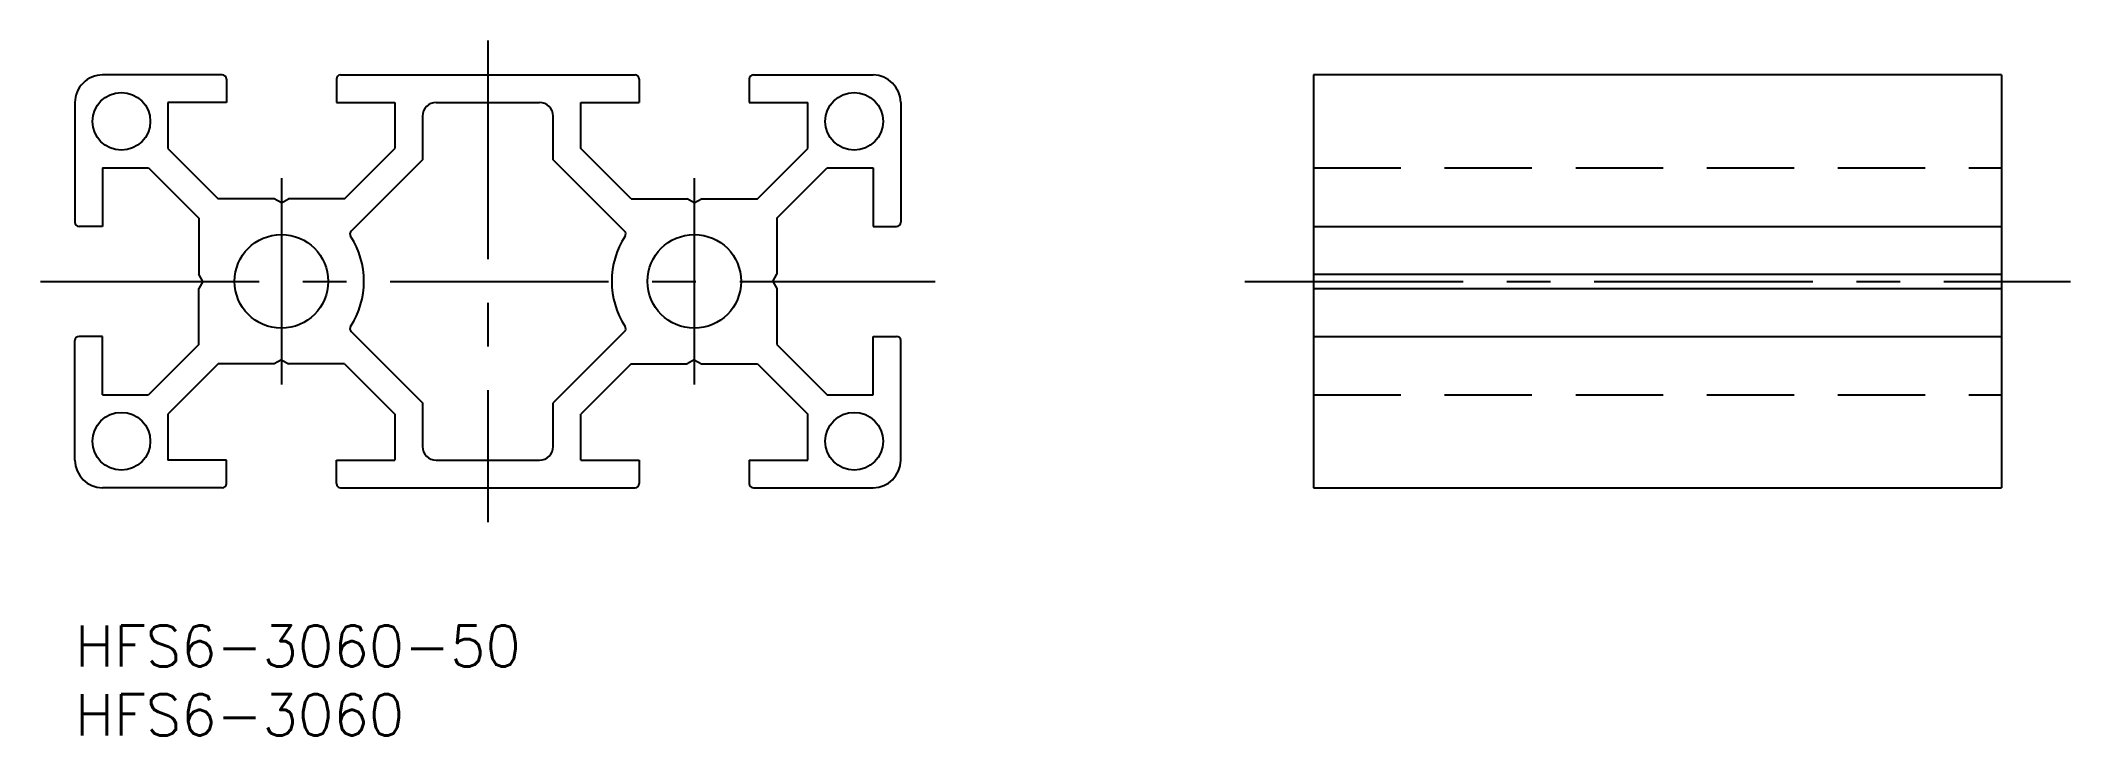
# Model space of a CAD drawing. Extents: x -2 to 145, y -8 to 43.
import ezdxf

# ---------------------------------------------------------------- set-up
doc = ezdxf.new("R2010")
doc.units = 0
doc.header["$LTSCALE"] = 0.5
doc.linetypes.add('CENTER', pattern=[50.8, 31.75, -6.35, 6.35, -6.35])
doc.linetypes.add('DASHED', pattern=[19.05, 12.7, -6.35])
for name, color, linetype in [('MSM_CENTER', 1, 'CENTER'), ('MSM_CONTINUOUS', 7, 'CONTINUOUS'), ('MSM_DASHED', 4, 'DASHED'), ('MSM_PART_NUMBER', 7, 'CONTINUOUS')]:
    doc.layers.add(name, color=color, linetype=linetype)
doc.styles.get("Standard").update_dxf_attribs({"font": 'txt.shx', "height": 3, "bigfont": 'bigfont.shx'})

# ---------------------------------------------------------------- blocks, each defined once
blk = doc.blocks.new('*U2')
at = {"layer": 'MSM_PART_NUMBER'}
blk.add_text('HFS6-3060-50', height=3, dxfattribs=at).set_placement((0, -3))
blk = doc.blocks.new('*U3')
at = {"layer": 'MSM_PART_NUMBER'}
blk.add_text('HFS6-3060', height=3, dxfattribs=at).set_placement((0, -8))

msp = doc.modelspace()

# ---------------------------------------------------------------- linework, layer by layer
at = {"layer": 'MSM_CENTER'}
for p, q in [((30, 42.5), (30, 7.5)), ((15, 32.5), (15, 17.5)), ((45, 32.5), (45, 17.5)), ((-2.5, 25), (62.5, 25)), ((85, 25), (145, 25))]:
    msp.add_line(p, q, dxfattribs=at)
at = {"layer": 'MSM_CONTINUOUS'}
for p, q in [((10.7, 40), (2, 40)), ((19.3, 40), (40.7, 40)), ((49.3, 40), (58, 40)), ((90, 40), (90, 10)), ((140, 40), (90, 40)), ((140, 40), (140, 10)), ((11, 39.7), (11, 38)), ((19, 39.7), (19, 38)), ((41, 39.7), (41, 38)), ((49, 39.7), (49, 38)), ((0, 38), (0, 29.3)), ((11, 38), (6.75, 38)), ((6.75, 38), (6.75, 34.66)), ((19, 38), (23.25, 38)), ((23.25, 38), (23.25, 34.66)), ((25.25, 37), (25.25, 33.84)), ((26.25, 38), (33.75, 38)), ((34.75, 33.84), (34.75, 37)), ((36.75, 38), (41, 38)), ((36.75, 34.66), (36.75, 38)), ((49, 38), (53.25, 38)), ((53.25, 34.66), (53.25, 38)), ((60, 38), (60, 29.3)), ((6.75, 34.66), (10.41, 31)), ((19.59, 31), (23.25, 34.66)), ((40.41, 31), (36.75, 34.66)), ((49.59, 31), (53.25, 34.66)), ((2, 33.25), (2, 29)), ((2, 33.25), (5.34, 33.25)), ((5.34, 33.25), (9, 29.59)), ((25.25, 33.84), (20.07, 28.65)), ((39.93, 28.65), (34.75, 33.84)), ((51, 29.59), (54.66, 33.25)), ((54.66, 33.25), (58, 33.25)), ((58, 33.25), (58, 29)), ((14.48, 31), (10.41, 31)), ((15, 30.7), (14.48, 31)), ((15, 30.7), (15.52, 31)), ((19.59, 31), (15.52, 31)), ((40.41, 31), (44.48, 31)), ((45, 30.7), (44.48, 31)), ((45, 30.7), (45.52, 31)), ((45.52, 31), (49.59, 31)), ((9, 29.59), (9, 25.52)), ((51, 29.59), (51, 25.52)), ((2, 29), (0.3, 29)), ((58, 29), (59.7, 29)), ((90, 29), (140, 29)), ((9.3, 25), (9, 25.52)), ((50.7, 25), (51, 25.52)), ((90, 25.52), (140, 25.52)), ((9.3, 25), (9, 24.48)), ((9, 20.41), (9, 24.48)), ((50.7, 25), (51, 24.48)), ((51, 24.48), (51, 20.41)), ((90, 24.48), (140, 24.48)), ((0, 12), (0, 20.7)), ((2, 21), (0.3, 21)), ((2, 16.75), (2, 21)), ((20.07, 21.35), (25.25, 16.16)), ((39.93, 21.35), (34.75, 16.16)), ((58, 16.75), (58, 21)), ((58, 21), (59.7, 21)), ((60, 12), (60, 20.7)), ((90, 21), (140, 21)), ((9, 20.41), (5.34, 16.75)), ((15, 19.3), (14.48, 19)), ((15, 19.3), (15.52, 19)), ((45, 19.3), (44.48, 19)), ((45, 19.3), (45.52, 19)), ((51, 20.41), (54.66, 16.75)), ((10.41, 19), (6.75, 15.34)), ((14.48, 19), (10.41, 19)), ((19.59, 19), (15.52, 19)), ((19.59, 19), (23.25, 15.34)), ((40.41, 19), (36.75, 15.34)), ((40.41, 19), (44.48, 19)), ((45.52, 19), (49.59, 19)), ((49.59, 19), (53.25, 15.34)), ((2, 16.75), (5.34, 16.75)), ((54.66, 16.75), (58, 16.75)), ((6.75, 15.34), (6.75, 12)), ((23.25, 15.34), (23.25, 12)), ((25.25, 16.16), (25.25, 13)), ((34.75, 13), (34.75, 16.16)), ((36.75, 12), (36.75, 15.34)), ((53.25, 12), (53.25, 15.34)), ((11, 12), (6.75, 12)), ((11, 10.3), (11, 12)), ((19, 10.3), (19, 12)), ((19, 12), (23.25, 12)), ((26.25, 12), (33.75, 12)), ((36.75, 12), (41, 12)), ((41, 12), (41, 10.3)), ((49, 12), (53.25, 12)), ((49, 12), (49, 10.3)), ((10.7, 10), (2, 10)), ((19.3, 10), (40.7, 10)), ((49.3, 10), (58, 10)), ((90, 10), (140, 10))]:
    msp.add_line(p, q, dxfattribs=at)
for centre, radius in [((3.37, 36.63), 2.1), ((56.62, 36.63), 2.1), ((15, 25), 3.4), ((45, 25), 3.4), ((3.37, 13.38), 2.1), ((3.37, 13.38), 2.1), ((56.62, 13.38), 2.1)]:
    msp.add_circle(centre, radius, dxfattribs=at)
for centre, radius, start, end in [((2, 38), 2, 89.9999, 179.9999), ((10.7, 39.7), 0.3, 0, 90), ((19.3, 39.7), 0.3, 90, 180), ((40.7, 39.7), 0.3, 0, 90), ((49.3, 39.7), 0.3, 90, 180), ((58, 38), 2, 0.0001, 90.0001), ((26.25, 37), 1, 90, 180), ((33.75, 37), 1, 0, 90), ((0.3, 29.3), 0.3, 180, 270), ((20.28, 28.44), 0.3, 135, 213.0915), ((15, 25), 6, 326.9085, 33.0915), ((45, 25), 6, 146.9085, 213.0915), ((39.72, 28.44), 0.3, 326.9085, 45), ((59.7, 29.3), 0.3, 270, 0), ((0.3, 20.7), 0.3, 90, 180), ((20.28, 21.56), 0.3, 146.9085, 225), ((39.72, 21.56), 0.3, 315, 33.0915), ((59.7, 20.7), 0.3, 0, 90), ((2, 12), 2, 180, 270), ((26.25, 13), 1, 180, 270), ((33.75, 13), 1, 270, 0), ((58, 12), 2, 270, 0), ((10.7, 10.3), 0.3, 270, 0), ((19.3, 10.3), 0.3, 180, 270), ((40.7, 10.3), 0.3, 270, 0), ((49.3, 10.3), 0.3, 180, 270)]:
    msp.add_arc(centre, radius, start, end, dxfattribs=at)
at = {"layer": 'MSM_DASHED'}
for p, q in [((90, 33.25), (140, 33.25)), ((90, 16.75), (140, 16.75))]:
    msp.add_line(p, q, dxfattribs=at)

# ---------------------------------------------------------------- block references
at = {"layer": 'MSM_CONTINUOUS'}
for name in ['*U2', '*U3']:
    msp.add_blockref(name, (0, 0), dxfattribs=at)

doc.saveas('drawing.dxf')
